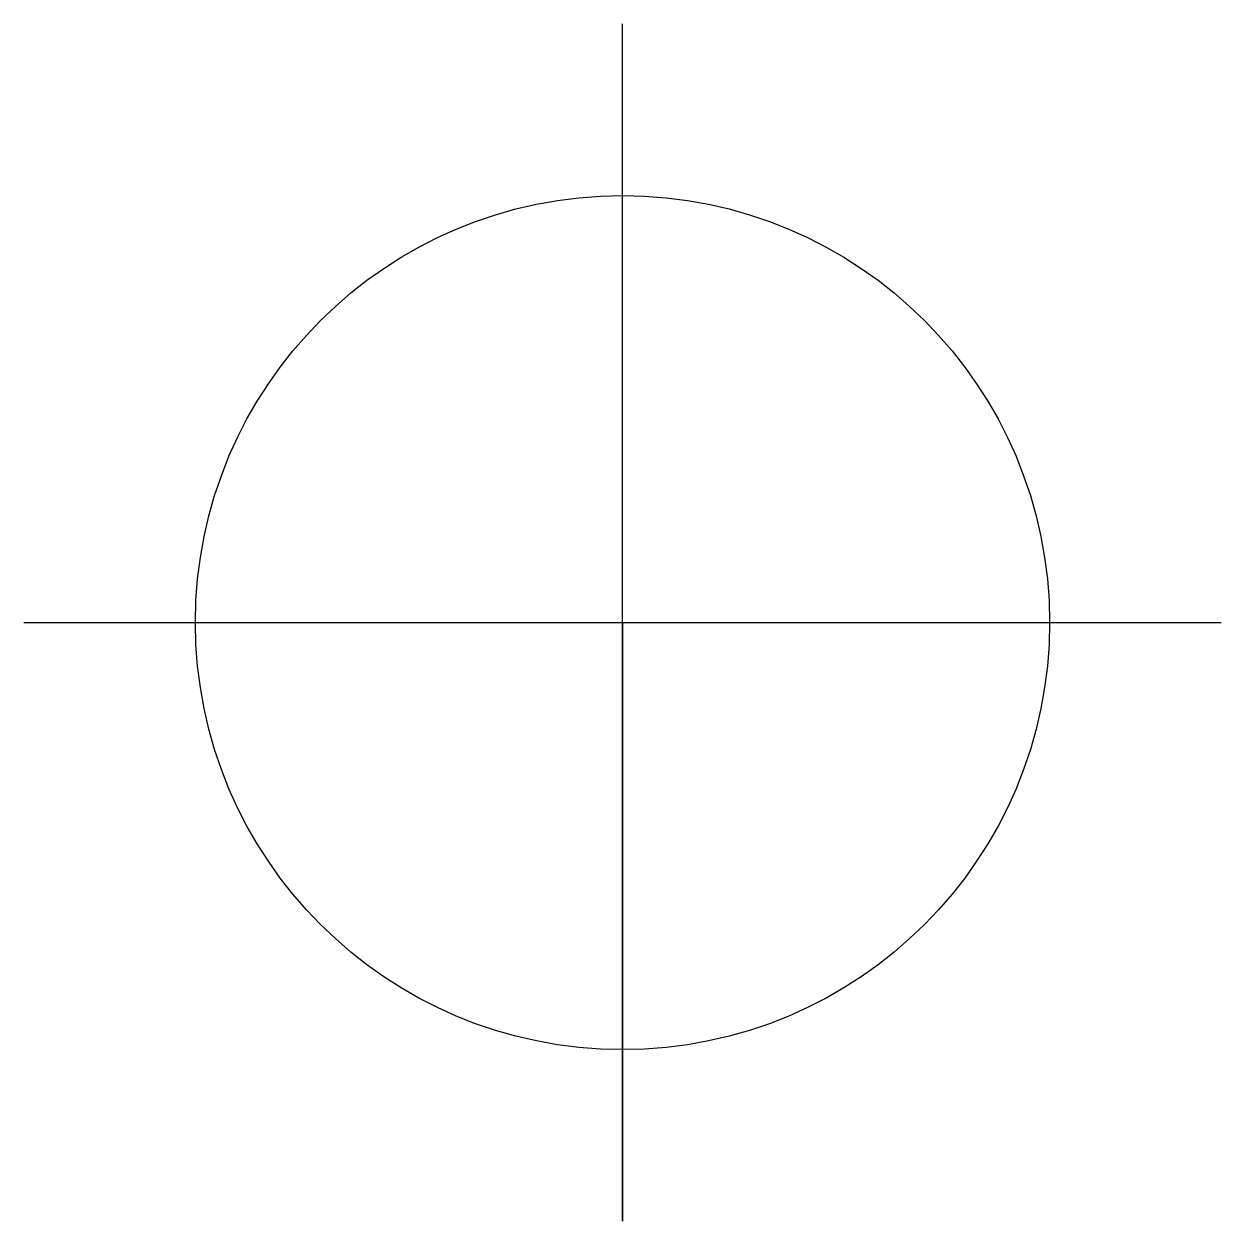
# Model space of a CAD drawing. Header units: metres. Extents: x 806466.36 to 806467.82, y 553133.13 to 553134.59.
import ezdxf

# ---------------------------------------------------------------- set-up
doc = ezdxf.new("R2010")
doc.units = ezdxf.units.M
doc.header["$MEASUREMENT"] = 0

msp = doc.modelspace()

# ---------------------------------------------------------------- linework, layer by layer
for p, q in [((806467.0859, 553133.1267), (806467.0859, 553134.5876)), ((806466.3554, 553133.8571), (806467.8164, 553133.8571)), ((806467.0859, 553133.8571), (806467.0859, 553133.1267))]:
    msp.add_line(p, q)
msp.add_circle((806467.0859, 553133.8571), 0.5212)

doc.saveas('drawing.dxf')
